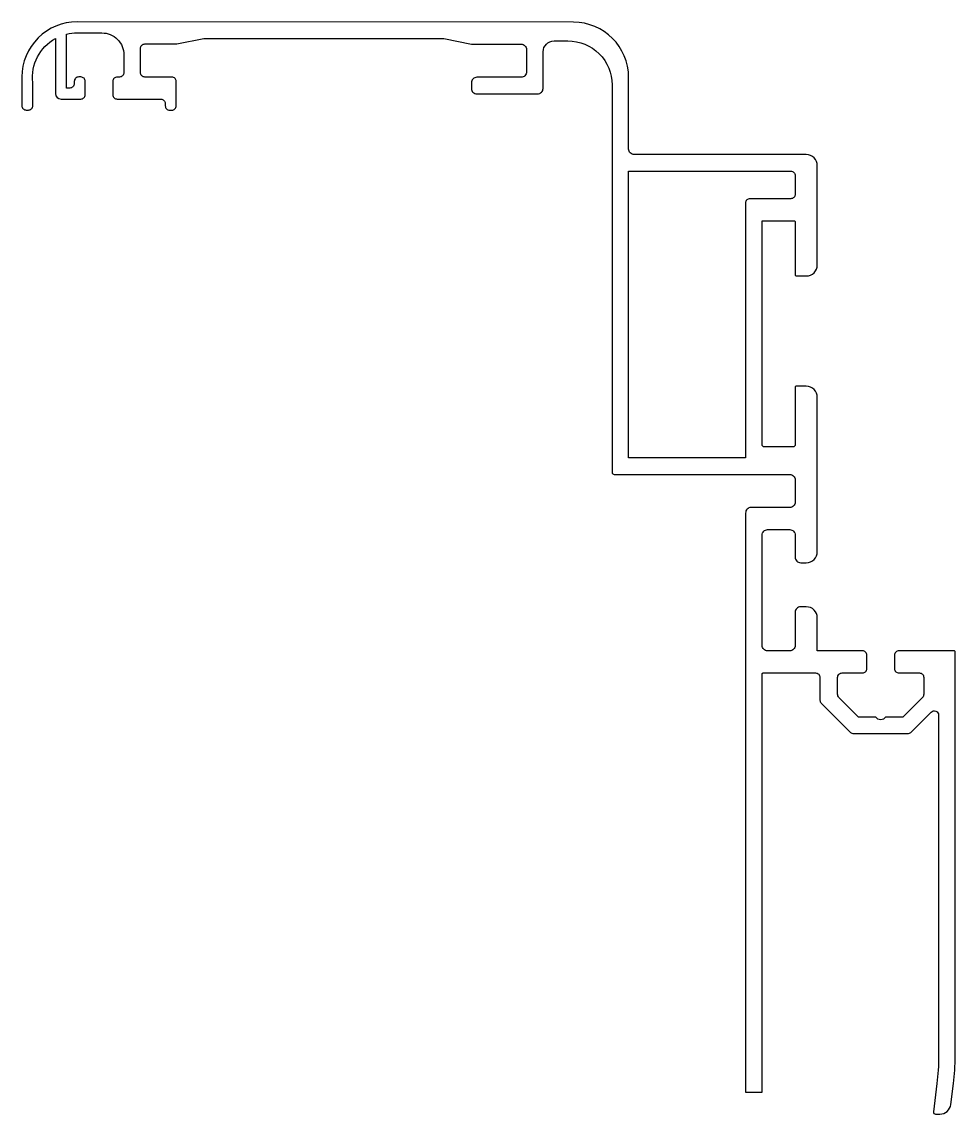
# Model space of a CAD drawing. Extents: x 531.4 to 616, y 544.2 to 643.3.
import ezdxf

# ---------------------------------------------------------------- set-up
doc = ezdxf.new("R2010")
doc.units = 0
doc.layers.get('0').update_dxf_attribs({"linetype": 'CONTINUOUS'})

msp = doc.modelspace()

# ---------------------------------------------------------------- linework, layer by layer
for points in [[(603.776, 583.817), (603.776, 581.764, 0.198912), (603.893, 581.482), (606.54, 578.834, 0.198912), (606.823, 578.717), (611.734, 578.717, 0.198912), (612.017, 578.834), (613.846, 580.663, -0.668179), (614.529, 580.38), (614.529, 549.462, -0.031099), (614.374, 546.982), (614.057, 544.442, 0.451123), (614.255, 544.217), (614.646, 544.217, 0.378242), (615.638, 545.093), (615.874, 546.982, 0.031099), (616.029, 549.462), (616.029, 586.117, 0.414214), (615.929, 586.217), (610.929, 586.217, 0.414214), (610.529, 585.817), (610.529, 584.617, 0.414214), (610.929, 584.217), (612.782, 584.217, -0.414214), (613.182, 583.817), (613.182, 582.286, -0.198912), (613.064, 582.003), (611.279, 580.217), (609.712, 580.217, -0.57735), (608.846, 580.217), (607.279, 580.217), (605.493, 582.003, -0.198912), (605.376, 582.286), (605.376, 583.817, -0.414214), (605.776, 584.217), (607.629, 584.217, 0.414214), (608.029, 584.617), (608.029, 585.817, 0.414214), (607.629, 586.217), (603.529, 586.217), (603.529, 589.217, 0.414214), (602.529, 590.217), (602.029, 590.217, 0.414214), (601.529, 589.717), (601.529, 586.717, -0.414214), (601.029, 586.217), (599.029, 586.217, -0.414214), (598.529, 586.717), (598.529, 596.717, -0.414214), (599.029, 597.217), (601.029, 597.217, -0.414214), (601.529, 596.717), (601.529, 594.717, 0.414214), (602.029, 594.217), (602.529, 594.217, 0.414214), (603.529, 595.217), (603.529, 609.217, 0.414214), (602.529, 610.217), (601.629, 610.217, 0.414214), (601.529, 610.117), (601.529, 604.917, -0.414214), (601.329, 604.717), (598.729, 604.717, -0.414214), (598.529, 604.917), (598.529, 625.217), (601.429, 625.217, -0.414214), (601.529, 625.117), (601.529, 620.317, 0.414214), (601.629, 620.217), (602.529, 620.217, 0.414214), (603.529, 621.217), (603.529, 630.217, 0.414214), (602.529, 631.217), (586.929, 631.217, -0.414214), (586.429, 631.717), (586.429, 638.221, 0.414014), (581.432, 643.221), (536.429, 643.251, 0.414214), (531.425, 638.255), (531.423, 635.655, 0.414214), (531.823, 635.254), (532.023, 635.254, 0.414214), (532.423, 635.654), (532.425, 637.754, -0.306073), (534.474, 641.753), (534.474, 636.752, 0.414014), (534.973, 636.252), (536.774, 636.251, 0.414214), (537.174, 636.651), (537.175, 637.851, 0.414214), (536.775, 638.251), (536.575, 638.251, 0.414214), (536.175, 637.852), (536.175, 637.652, -0.414214), (535.775, 637.252), (535.474, 637.252), (535.474, 642.141, -0.060056), (536.428, 642.251), (538.678, 642.25, -0.414214), (540.677, 640.248), (540.676, 638.648, -0.414214), (540.275, 638.249), (540.075, 638.249, 0.414214), (539.675, 637.849), (539.674, 636.649, 0.414214), (540.074, 636.249), (544.024, 636.246, -0.414214), (544.424, 635.846), (544.423, 635.646, 0.414214), (544.823, 635.246), (545.023, 635.245, 0.414214), (545.423, 635.645), (545.425, 637.845, 0.414214), (545.025, 638.245), (542.575, 638.247, -0.414214), (542.176, 638.647), (542.177, 640.847, -0.414214), (542.577, 641.247), (545.388, 641.245, 0.049389), (545.466, 641.253), (547.928, 641.743), (569.678, 641.729), (572.177, 641.227), (576.677, 641.224, -0.414214), (577.177, 640.724), (577.176, 638.724, -0.414214), (576.675, 638.224), (572.675, 638.227, 0.414214), (572.175, 637.727), (572.175, 637.227, 0.414214), (572.674, 636.727), (578.174, 636.723, 0.414214), (578.675, 637.222), (578.678, 640.531, -0.41394), (579.678, 641.53), (580.929, 641.53, -0.414214), (584.929, 637.53), (584.929, 602.417, 0.414214), (585.129, 602.217), (601.029, 602.217, -0.414214), (601.529, 601.717), (601.529, 599.717, -0.414214), (601.029, 599.217), (597.529, 599.217, 0.414214), (597.029, 598.717), (597.029, 546.217), (598.529, 546.217), (598.529, 584.117, -0.414214), (598.629, 584.217), (603.376, 584.217, -0.414214)], [(597.029, 603.717), (586.429, 603.717), (586.429, 629.717), (601.129, 629.717, -0.414214), (601.529, 629.317), (601.529, 627.617, -0.414214), (601.129, 627.217), (597.429, 627.217, 0.414214), (597.029, 626.817)]]:
    msp.add_lwpolyline(points, format="xyb", close=True)

doc.saveas('drawing.dxf')
